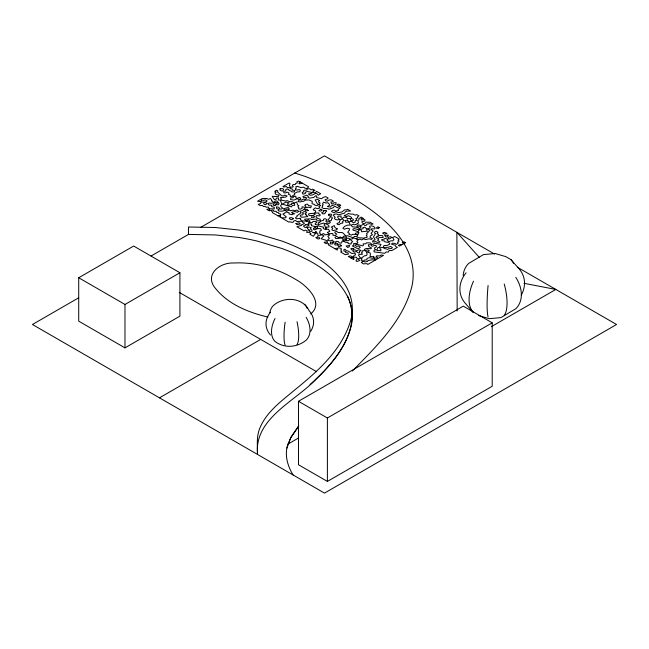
<?xml version="1.0" encoding="UTF-8"?>
<svg xmlns="http://www.w3.org/2000/svg" width="649" height="649" viewBox="0 0 649 649"><rect width="100%" height="100%" fill="white"/><g stroke="black" fill="none" stroke-linecap="round" stroke-linejoin="round"><path stroke-width="0.97" d="M337.529 248.437L337.293 250.084L328.151 244.803L329.27 244.032L327.226 243.091L326.074 243.602L324.143 242.491L324.873 241.972L327.534 242.223L326.698 240.495L321.093 238.767L323.956 235.806L321.198 234.67L319.446 232.894L319.973 232.366L319.746 231.141L321.401 230.354L320.63 228.683L317.637 228.578L314.635 229.835L313.483 229.365L313.508 228.261L314.976 227.888L315.065 226.509L311.325 225.641C313.727 222.42 305.387 225.325 309.427 222.291L312.015 222.769L313.142 221.406L316.031 221.374L316.607 222.534L315.244 223.337L315.276 224.562L317.978 224.992L318.383 225.966L323.583 227.174L323.137 228.359L324.695 229.259L328.443 229.227L329.765 231.409L327.234 232.488L329.294 233.81L332.256 233.47L333.002 233.9L332.872 235.206L335.533 235.546L336.588 233.835L335.371 233.405L334.746 232.066L336.507 231.36L338.015 232.415L342.445 232.618L343.913 233.891L345.649 235.928L343.353 236.382L342.948 237.769L346.388 237.98L346.022 236.001L347.385 235.676L358.272 239.619L360.146 239.14L361.631 239.96L363.748 238.791L365.492 239.603L369.167 238.775L371.617 239.473L372.372 238.434L370.271 237.639L369.971 236.926L370.49 235.838L372.421 234.76L371.09 233.226L373.134 231.028L371.106 229.576L371.463 228.862L374.538 228.894L375.122 228.14L373.783 226.509L371.569 225.82L369.573 226.225L370.271 227.945L367.115 228.919L370.052 229.989L369.581 230.89L367.878 231.482L368.113 232.553L366.596 233.267L367.123 234.906L366.247 235.36L367.285 236.974L366.555 237.493L363.586 238.069L357.485 237.664L356.293 238.621L358.272 239.619L356.853 241.558L357.915 242.596L356.682 243.7L354.265 243.359L353.445 243.813L354.094 245.087L352.358 245.939L356.877 248.259L358.629 248.494L360.341 247.293L358.467 245.955L356.593 246.442L355.125 245.184L356.836 244.219L362.475 245.89L363.432 245.314L363.124 243.886L365.874 243.781L366.287 242.888L369.184 242.872L370.368 242.953L371.788 244.405L373.516 244.219L374.051 243.148L381.012 244.357L379.284 247.407L377.913 247.512L377.28 249.354L376.509 249.751L377.296 250.546L380.833 250.765L380.963 249.63L380.265 249.281L379.925 247.683L383.673 247.512L383.851 248.307L387.737 249.394L388.483 248.762L391.517 248.502L392.385 247.602L390.771 246.466L387.915 247.326L383.713 247.456L383.356 246.425L384.273 245.427L387.145 245.468L389.862 244.048L388.573 242.012L387.177 242.369L384.816 241.769L384.524 240.966L382.074 240.657L381.62 239.635L384.403 239.067L384.914 238.402L387.899 239.173L387.12 240.26L388.994 241.631L390.901 240.803L392.596 240.917L393.967 239.749L392.613 237.518L394.73 236.496L399.167 239.059L397.999 240.227L398.981 240.933L398.681 241.85L397.496 242.239L398.097 243.497L396.052 244.438L395.16 243.456L392.402 243.205L391.436 244.065L394.957 245.2L395.866 246.604L397.383 247.358L391.745 250.619L389.116 250.449L388.337 252.096L386.236 251.942L384.719 253.297L374.124 251.885L373.954 250.506L375.641 249.687L374.481 248.599L374.895 247.464L376.404 246.993L376.412 245.963L374.879 245.127L372.802 246.214L371.544 245.898L371.293 244.787L368.332 244.762L368.778 246.515L371.35 247.813L371.163 248.697L366.296 248.437L364.389 249.419L364.843 250.425L362.004 251.017L362.385 252.185L361.461 252.769L362.393 254.327L359.189 254.319L358.475 255.081L360.56 258.156L358.11 258.837L359.627 260.444L357.104 261.523L355.944 260.849L357.315 258.732L356.504 257.28L353.283 257.158L354.127 255.349L355.36 254.96L355.425 253.832L354.443 253.183L351.977 253.54L347.937 250.871L346.509 250.96L345.065 249.273L343.946 249.532L343.913 251.049L345.633 251.455L345.674 252.591L348.091 252.907L348.424 254.108L345.252 254.676L340.62 252.007L341.828 251.366L340.709 250.003L341.447 249.24L341.041 248.405L339.029 247.877L334.77 248.624M287.653 445.076C284.465 455.209 287.637 466.25 293.121 474.995M286.907 448.037L290.695 437.815L298.783 425.922M287.726 444.825L291.174 436.939L298.345 426.474M298.848 183.343L300.171 181.907M352.383 370.993C376.566 346.201 403.654 320.395 412.083 285.56C419.952 246.579 384.516 216.953 354.67 199.211A253.499 146.358 0 0 0 326.374 184.77L305.647 176.593L294.841 173.007M188.461 234.427L188.461 226.996L215.452 227.515L238.175 229.957A149.635 86.39 0 0 1 257.702 233.786L281.893 241.063A171.352 98.932 0 0 1 303.902 250.595C330.422 263.113 360.82 289.511 350.136 322.237C341.066 350.541 317.969 371.123 295.546 389.278C281.893 400.863 265.806 411.985 259.349 429.443C256.371 437.458 257.58 446.106 257.499 454.43C253.946 418.191 295.652 401.196 316.347 378.838C330.568 365.152 343.848 349.462 349.933 330.382C361.242 297.558 330.674 270.519 303.902 258.026A171.352 98.932 0 0 0 281.893 248.494L257.702 241.217A149.635 86.39 0 0 0 238.175 237.388L215.452 234.946L188.461 234.427L151.055 256.022M310.044 384.597C334.162 363.189 362.986 330.292 347.629 296.122M310.709 313.97C324.549 302.515 306.839 285.576 296.025 279.638C277.464 268.435 255.592 261.847 233.81 263.007C219.768 262.164 203.518 275.014 215.801 288.797C228.659 304.535 248.64 312.493 267.923 317.077M293.259 213.813L291.953 214.746L289.016 213.927L289.146 212.84L286.452 212.012L285.065 212.418L284.879 213.091L282.875 214.04L286.347 216.953L285.227 217.894L281.333 217.772L288.943 222.169L289.616 221.731L292.301 222.445L293.34 222.023L293.502 221.155L295.368 220.457L296.861 221.512L302.207 221.139L302.775 222.469L304.332 223.029L304.194 223.678L301.42 224.862L301.485 225.341L296.885 226.752L304.057 230.89L305.314 230.087L307.261 230.906L306.653 232.391L309.37 232.334L310.928 233.632L309.808 234.216L313.386 236.285L315.876 232.894L315.958 231.328L315.852 232.877L312.729 232.537L317.734 233.226L317.945 235.409L320.054 235.303L323.445 233.567L325.352 234.824L329.019 234.297L329.457 235.141L327.842 236.366L329.351 238.28L327.55 240.235L330.179 240.909L332.377 240.033L333.708 241.915L335.322 242.028L336.669 241.282L338.348 241.598L339.111 242.864L340.668 243.115L341.65 242.823L341.966 241.314L342.85 241.014L345.398 242.231L348.051 242.442L348.099 243.472L350.679 244.065L351.36 243.651L351.166 242.767L352.675 241.655L350.006 239.311L348.456 240.649L343.126 240.69L342.761 239.294L345.958 239.205L346.753 238.232L348.7 238.232L350.006 239.27L352.383 238.8L354.289 236.439L356.82 236.601L357.745 235.79L356.926 234.662L355.506 234.33L352.472 234.37L351.571 235.116L348.878 234.281L349.43 233.38L347.75 232.358L349.308 230.071L349.438 228.691L347.174 228.253L344.384 229.202L342.834 228.278L344.838 226.241L347.304 225.187L350.371 225.025L348.911 221.974L351.571 221.285L353.405 222.826L355.238 222.096L355.157 220.749L356.755 220.254L355.863 218.51L357.615 217.959L357.437 216.904L358.954 215.841L356.78 214.592L355.133 215.16L352.861 214.016L350.744 214.154L348.375 213.432L346.493 214.811L344.221 215.468L346.452 216.604L348.399 215.736L350.882 216.969L351.555 217.577L351.32 218.437L353.316 219.313L353.307 220.295L351.75 220.952L350.225 219.954L350.841 218.632L347.418 218.567L346.379 217.439L343.808 217.147L342.404 218.47L340.92 217.545L341.114 215.987L337.918 216.328L337.667 217.464L339.752 219.451L337.31 219.889L335.192 219.33L334.365 218.129L335.209 217.423L333.229 215.022L335.03 214.056L336.872 213.992L338.17 214.819L340.117 214.413L344.676 213.091L345.244 211.842L346.988 211.112L350.606 211.022L347.523 209.246L346.525 209.903L344.635 209.846L341.642 212.118L338.689 212.588L335.622 211.752L334.105 212.718L331.631 211.647L331.655 211.039L333.343 210.235L334.568 210.244L335.565 211.095L338.551 210.398L338.08 208.946L339.492 208.678L340.384 207.291L339.362 206.69L337.026 207.542L335.647 206.617L334.113 206.601L333.148 207.729L329.075 209.286L327.761 208.678L323.291 208.475L321.88 207.356L322.667 206.277L322.375 205.563L323.226 204.857L322.472 203.908L323.729 202.155L325.928 203.04L327.891 202.707L329.351 204.192L329.578 205.295L327.364 206.536L330.56 207.088L331.258 205.83L335.768 204.516L336.166 202.691L333.967 202.707L332.564 204.029L331.525 203.81L330.893 202.009L332.588 201.855L333.391 201.085L331.12 199.778L328.962 200.038L327.274 201.174L325.628 200.898L325.1 199.689L327.283 198.992L328.151 198.059L325.62 196.598L322.975 197.515L321.628 198.74L316.615 197.588L316.663 195.925L315.649 195.795L313.767 197.41L309.581 198.172L307.731 197.053L308.348 196.282L306.758 195.138L302.832 196.663L303.813 197.637L306.19 197.401L306.458 198.57L304.981 199.486L303.659 199.032L301.209 200.168L297.055 198.781L293.965 200.07L290.606 199.624L290.752 197.848L293.202 197.75L293.348 196.59L295.879 196.233L295.887 197.864L297.039 198.472L299.351 197.418L300.73 198.245L297.94 201.49L300.244 202.026L301.899 201.263L303.229 201.458L305.411 200.111L308.867 199.9L312.266 201.401L312.023 203.754L314.392 204.313L314.578 204.995L317.004 205.733L318.821 204.54L320.655 205.49L318.837 206.731L319.714 207.648L319.259 208.264L317.312 208.678L315.227 207.858L313.353 209.392L313.353 210.025L315.089 210.43L315.698 211.712L314.635 213.034L318.927 213.002L318.708 213.91L320.338 215.014L319.486 215.955L316.712 215.533L315.844 216.669L317.742 218.429L320.298 219.232L320.087 220.903L316.923 220.741L316.55 218.989L311.682 219.605L310.368 218.794L304.559 219.175L306.085 220.993L308.332 219.808L309.946 221.114L309.265 221.974L306.068 221.025L302.296 221.025L300.292 219.467L300.674 218.21L296.504 218.851L295.433 217.804L297.177 216.482L296.788 215.866L301.185 212.823L299.87 211.274L302.434 210.544L305.663 207.696L308.551 207.193L310.693 207.737L311.406 205.968L308.64 205.644L307.683 204.289L306.101 204.257L304.665 205.246L305.947 206.155L305.411 207.412L302.061 206.771L302.118 208.426L300.049 209.221L298.564 208.832L298.832 207.526L297.923 206.926L298.791 205.53L297.558 204.979L296.731 201.993L293.705 203.088L292.456 201.652L289.981 201.734L286.915 200.59L285.828 201.052L280.766 200.046L281.415 198.983L280.352 197.596L285.495 197.166L287.093 196.022L284.765 195.122L283.41 195.974L281.609 195.771L277.545 191.934L277.804 190.847L276.588 190.23L274.722 191.301L276.312 192.063L274.876 192.818L276.085 194.627L279.119 195.146L278.259 196.631L272.166 196.331L274.535 199.811L275.987 199.373L276.328 198.205L278.494 197.921L278.421 199.933L280.352 200.249L281.917 204.159L280.692 205.514L280.976 206.747L282.631 208.086L281.536 209.059L279.605 208.962L278.956 207.299L276.369 206.844L276.709 208.694L278.908 209.246L278.096 210.536L279.224 211.128L282.737 211.103L284.952 210.203L283.345 208.743L288.237 207.485L289.3 208.994L288.846 209.432L286.793 209.116L285.122 210.211L286.688 211.112L289.081 210.138L290.371 210.787L293.04 210.138L294.687 210.779L296.601 210.089L298.864 211.306L297.429 212.312L294.622 211.509L291.498 212.426L293.259 213.813L294.841 213.756M78.716 277.756L133.653 246.036L179.919 272.75L179.919 316.152L124.981 347.872L78.716 321.158L78.716 277.756L124.981 304.462L179.919 272.75M78.691 297.802L32.45 324.5L324.5 493.11L616.55 324.5L517.294 267.193M200.671 227.377L324.5 155.89L494.522 254.051M159.476 397.837L260.679 339.411M298.475 401.293L463.297 306.133L492.21 322.829L492.21 386.269L327.388 481.428L298.475 464.733L298.475 401.293L327.388 417.988L492.21 322.829M287.961 444.094L298.491 438.01M491.317 326.69L555.828 289.438L524.019 283.321M280.295 215.354L281.001 214.162L278.648 213.448L278.551 212.653L276.442 212.231L276.231 211.298L273.821 211.371L273.578 210.381L272.15 210.081L271.063 210.576L272.596 212.174L272.393 212.612L280.839 217.488L280.295 215.354L277.667 215.655M299.311 183.813L302.531 183.269M315.065 226.509L317.564 226.444L317.345 228.375L314.976 227.888M478.613 315.56L489.2 318.675L500.939 317.604L515.793 308.737A32.718 23.802 41.4 0 0 515.793 277.342M521.252 295.149A32.718 26.382 -15.3 0 0 518.356 268.013L510.925 259.6L505.806 256.639L495.219 253.524L483.481 254.603L468.627 263.462A32.718 23.802 41.4 0 0 463.151 275.468M179.213 292.366L316.655 371.723M310.749 331.225A23.843 19.421 -6.8 0 0 309.046 310.62C302.71 297.128 283.897 296.252 273.448 305.476A23.843 16.501 47.3 0 0 269.838 312.575M479.222 257.32L456.872 232.31L457.172 311.009M346.347 240.341L345.958 239.205L346.152 239.773M327.388 417.988L327.388 481.428M124.981 304.462L124.981 347.872M285.122 345.081A23.843 4.721 -81.8 0 1 285.122 322.188M297.015 321.717A23.843 7.285 76.9 0 1 297.015 344.603M306.158 317.296A23.843 16.501 47.3 0 1 306.158 340.181C297.21 347.515 284.4 348.643 275.014 341.431A23.843 14.919 -55.4 0 1 275.014 318.537M270.56 335.046A23.843 19.421 -6.8 0 1 270.56 312.153M304.584 304.235A23.843 14.919 -55.4 0 1 307.18 308.405M510.925 259.6A32.718 18.886 -60 0 1 513.489 263.332M473.494 281.204A32.718 18.886 -60 0 0 473.494 312.607L466.071 304.194A32.718 26.382 -15.3 0 1 466.071 272.791M488.072 316.899A32.718 4.178 -84.8 0 1 488.072 285.495M504.224 284.019A32.718 12.128 73.6 0 1 504.224 315.414M373.824 256.785L373.8 257.726L376.55 258.172L377.572 257.58L376.136 256.314L376.704 255.828L379.681 255.941L381.279 255.008L383.51 255.373L375.503 259.989L373.597 257.921L372.55 258.318L369.565 257.629L367.034 258.44L366.734 259.908L364.543 259.998L363.383 261.174L361.128 260.152L362.142 258.902L361.047 258.197L364.657 255.73L366.393 255.641L367.131 254.335L366.539 251.982L365.217 250.579L367.983 249.784L369.362 250.806L367.139 251.942L370.044 252.972L370.441 254.246L369.962 256.46L373.824 256.785M378.31 234.33L378.27 235.4L382.537 235.636L383.234 237.51L379.608 237.599L377.134 236.106L375.885 237.729L378.57 238.564L378.708 239.23L377.434 240.146L379.973 241.882L379.113 242.345L376.761 242.247L375.998 241.623L372.502 241.907L373.07 240.487L375.163 239.87L373.459 236.812L375.56 233.567L374.432 232.902L375.179 231.466L376.242 231.255L378.002 232.245L376.931 233.429L378.31 234.33M313.086 190.936L312.98 192.388L315.284 192.802L316.639 191.414L320.638 193.718L318.375 195.162L316.85 193.621L315.649 193.378L312.339 195L310.23 195.26L308.38 193.954L311.439 193.418L312.283 192.558L307.553 191.504L305.176 192.209L305.436 193.418L303.018 194.221L302.166 192.445L303.781 191.828L303.505 190.774L304.227 190.198L306.88 190.141L307.131 188.794L309.849 188.827L311.033 189.906L312.704 189.143L314.992 190.465L313.086 190.936M333.042 242.231L332.921 243.837L330.519 243.975L330.43 242.199L333.042 242.231M359.595 251.35L359.481 252.696L358.71 253.029L356.163 251.512L354.776 252.039L352.934 251.398L353.218 249.962L351.304 249.711L350.971 248.397L353.802 248.486L353.664 249.8L355.733 250.108L356.642 250.903L358.881 249.662L360.974 250.465L359.595 251.35M363.14 227.621L363.051 228.643L360.017 229.559L361.331 230.257L361.631 231.774L367.001 231.166L366.726 229.008L364.762 227.191L363.14 227.621M357.218 223.897L354.816 224.846L353.291 224.294L351.133 225.146L352.342 226.761L357.12 227.32L359.676 228.781L361.201 226.907L360.876 226.501L357.339 227.02L356.836 226.128L358.524 224.895L360.86 225.528L363.594 224.262L365.014 225.625L366.158 225.317L367.042 224.132L369.492 223.645L371.699 224.351L373.086 224.002L370.027 222.242L366.06 222.185L365.217 223.264L363.74 223.532L362.312 223.021L361.907 221.723L364.835 220.993L364.827 219.54L361.266 219.979L361.217 218.599L363.651 218.559L361.095 217.082L360.203 218.048L358.889 218.251L358.97 219.979L357.81 220.425L358.459 222.94L357.218 223.897M280.084 188.802L279.962 190.116L281.796 191.017L282.615 190.952L283.581 189.476L282.891 188.624L280.084 188.802M339.476 221.52L339.362 222.55L336.993 223.491L337.407 224.359L339.127 224.732L340.741 223.313L342.583 223.191L342.94 222.672L342.339 221.747L344.051 220.368L342.567 219.086L340.474 219.605L339.476 221.52M323.778 210.584L323.632 211.801L321.62 212.742L322.788 213.894L324.541 213.756L325.555 212.596L325.287 212.207L326.698 211.152L326.317 210.487L323.778 210.584M358.775 232.334L358.516 234.029L356.926 234.662L355.49 234.338L355.409 233.332L358.775 232.334M331.566 219.208L331.355 220.433L329.903 220.952L328.053 219.914L330.511 216.75L331.736 217.026L332.475 218.121L331.566 219.208M294.646 190.417L294.37 191.901L291.523 191.853L290.979 190.887L289.113 190.522L288.659 189.492L286.947 188.956L285.625 189.759L285.811 191.057L283.637 191.268L283.848 192.769L285.601 192.923L287.174 192.096L289.04 193.021L288.407 194.238L290.208 195.008L290.346 196.533L292.821 196.193L292.788 195.373L294.751 194.838L294.289 193.548L297.347 191.909L299.806 191.812L300.333 190.4L299.781 189.662L295.571 190.076L295.433 188.599L296.277 188.226L295.847 186.742L297.364 186.328L301.071 187.65L303.813 187.147L304.649 188.023L306.928 188.583L308.664 186.815L298.718 181.071L296.844 181.817L297.331 182.945L295.66 183.456L295.246 184.551L292.934 184.608L292.35 185.671L293.267 186.539L292.772 187.139L290.273 187.253L289.405 185.33L290.022 183.699L289.081 183.018L282.996 186.531L283.718 187.001L286.444 186.588L287.483 187.642L289.835 187.683L290.29 188.64L292.18 188.916L292.334 190.108L294.646 190.417M293.145 218.397L292.967 219.111L291.182 219.8L289.308 218.608L289.568 217.845L291.223 217.602L293.145 218.397M326.171 227.272L325.644 229.316L326.171 227.272L329.1 226.947L328.637 225.292L325.701 223.67L326.869 223.086L329.019 223.507L330.406 222.364L329.611 221.601L326.869 221.877L325.709 221.195L327.096 219.995L325.709 218.851L324.346 218.818L323.429 219.354L323.648 220.246L320.436 221.195L319.9 222.347L318.107 222.777L318.578 224.57L323.64 223.069L325.084 223.727L323.989 225.098L324.987 225.763L325.044 226.85L326.171 227.272M291.393 203.956L291.223 204.484L288.318 205.303L287.393 204.029L289.073 202.723L285.844 202.163L282.364 204.175L291.482 206.901L292.326 205.425L294.662 205.319L294.654 203.875L293.624 203.315L291.393 203.956M337.156 228.789L336.799 229.795L333.213 230.582L331.85 229.787L332.807 228.278L331.266 227.077L334.292 225.576L335.03 227.669L337.156 228.789M361.404 262.31L363.18 263.843L367.042 263.64L367.764 264.459L375.398 260.054L371.658 259.803L367.918 260.679L367.48 261.433L364.998 261.969L363.408 261.352L361.404 262.31M295.952 223.621L296.974 224.676L300.292 223.97L299.092 222.688L295.952 223.621M312.177 215.5L311.536 217.699L313.313 217.788L314.7 216.766L312.721 215.484L315.081 214.438L314.522 213.229L308.867 213.74L308.453 214.308L309.297 215.663L312.177 215.5M261.531 199.941L260.793 201.677L257.507 201.247L262.042 198.618L266.666 198.424L268.491 199.292L270.584 198.513L271.939 200.468L271.542 200.882L273.7 202.391L277.877 202.691L275.963 204.216L273.975 203.64L272.945 205.092L275.241 205.701L276.19 204.597L278.161 204.816L279.175 203.762L277.066 201.06L275.501 200.947L273.383 202.845L270.949 203.356L269.384 202.942L268.013 203.575L269.027 205.189L271.039 205.108L271.615 205.344L271.688 206.666L274.243 207.258L274.251 208.913L269.416 208.751L268.248 207.055L266.244 207.209L265.108 206.471L263.389 206.447L262.545 205.514L260.233 205.595L258.197 204.419L260.549 203.518L261.239 202.009L264.378 202.204L263.64 203.721L264.605 204.532L265.49 204.678L267.104 203.583L264.954 202.131L266.958 201.336L266.869 200.517L265.173 199.803L263.729 200.379L261.531 199.941M349.624 245.565L349.032 246.961L347.548 247.456L346.112 245.971L349.624 245.565M305.541 224.854L303.424 226.103L304.981 227.41L307.018 227.434L306.912 226.079L308.875 225.519L308.121 224.156L305.541 224.854M328.929 214.251L328.426 215.306L330.39 216.133L331.744 214.86L331.014 214.129L328.929 214.251M379.17 227.515L378.602 228.586L376.201 228.083L377.905 226.785L379.17 227.515M306.085 214.884L307.804 216.604L301.712 217.285L300.187 215.906L300.803 214.997L302.588 214.941L303.399 213.61L302.418 212.904L303.781 211.696L305.29 211.647L306.636 212.758L304.998 213.651L306.085 214.884M342.518 237.98L335.776 238.564L334.981 237.299L336.693 236.252L338.64 237.68L340.254 236.99L342.518 237.98M388.134 235.198L387.055 236.958L386.001 237.007L384.606 235.344L388.134 235.198M309.192 230.062L308.794 230.703L309.857 231.442L312.072 231.295L311.853 229.892L310.839 229.641L310.49 228.48L311.325 227.823L309.297 227.028L307.342 227.58L307.529 228.756L309.192 230.062M359.286 229.819L358.045 231.612L352.999 230.095L352.91 229.089L354.2 228.594L359.286 229.819M319.438 200.541L318.383 201.928L319.787 202.593L319.998 203.429L318.781 204.362L317.41 203.948L315.179 199.876L317.759 199.462L319.438 200.541M353.9 259.04L353.478 259.422L348.294 256.436L350.638 255.893L353.024 257.247L353.9 259.04M320.582 209.262L318.837 210.811L320.931 211.047L322.188 210.227L321.636 209.392L320.582 209.262M335.817 243.059L334.405 243.975L335.484 245.095L337.675 244.795L337.634 243.505L335.817 243.059M269.984 210.503L269.367 210.868L266.82 209.392L269.197 208.929L269.984 210.503M391.882 237.404L389.311 238.921L388.71 238.864L387.988 237.283L390.487 236.707L391.882 237.404M340.644 205.271L339.24 206.09L336.831 204.873L338.591 204.086L340.644 205.271M402.129 244.624L399.516 246.133L398.681 245.736L398.575 245.233L400.279 244.422L402.129 244.624M405.463 242.694L403.216 244L402.283 242.531L404.019 241.858L405.463 242.694M384.346 232.391L382.529 233.129L384.346 234.192L387.064 233.332L384.346 232.391M317.621 236.917L315.73 237.631L318.148 239.027L319.624 238.589L319.154 237.266L317.621 236.917M353.024 257.247L350.963 257.978L353.015 257.255M341.374 245.833L338.64 246.766L337.861 244.86L340.595 244.787L341.374 245.833M347.491 220.084L345.025 220.563L345.876 222.299L348.748 221.917L347.491 220.084M308.251 210.568L305.995 210.909L304.649 209.651L307.115 209.319L308.251 210.568"/></g></svg>
